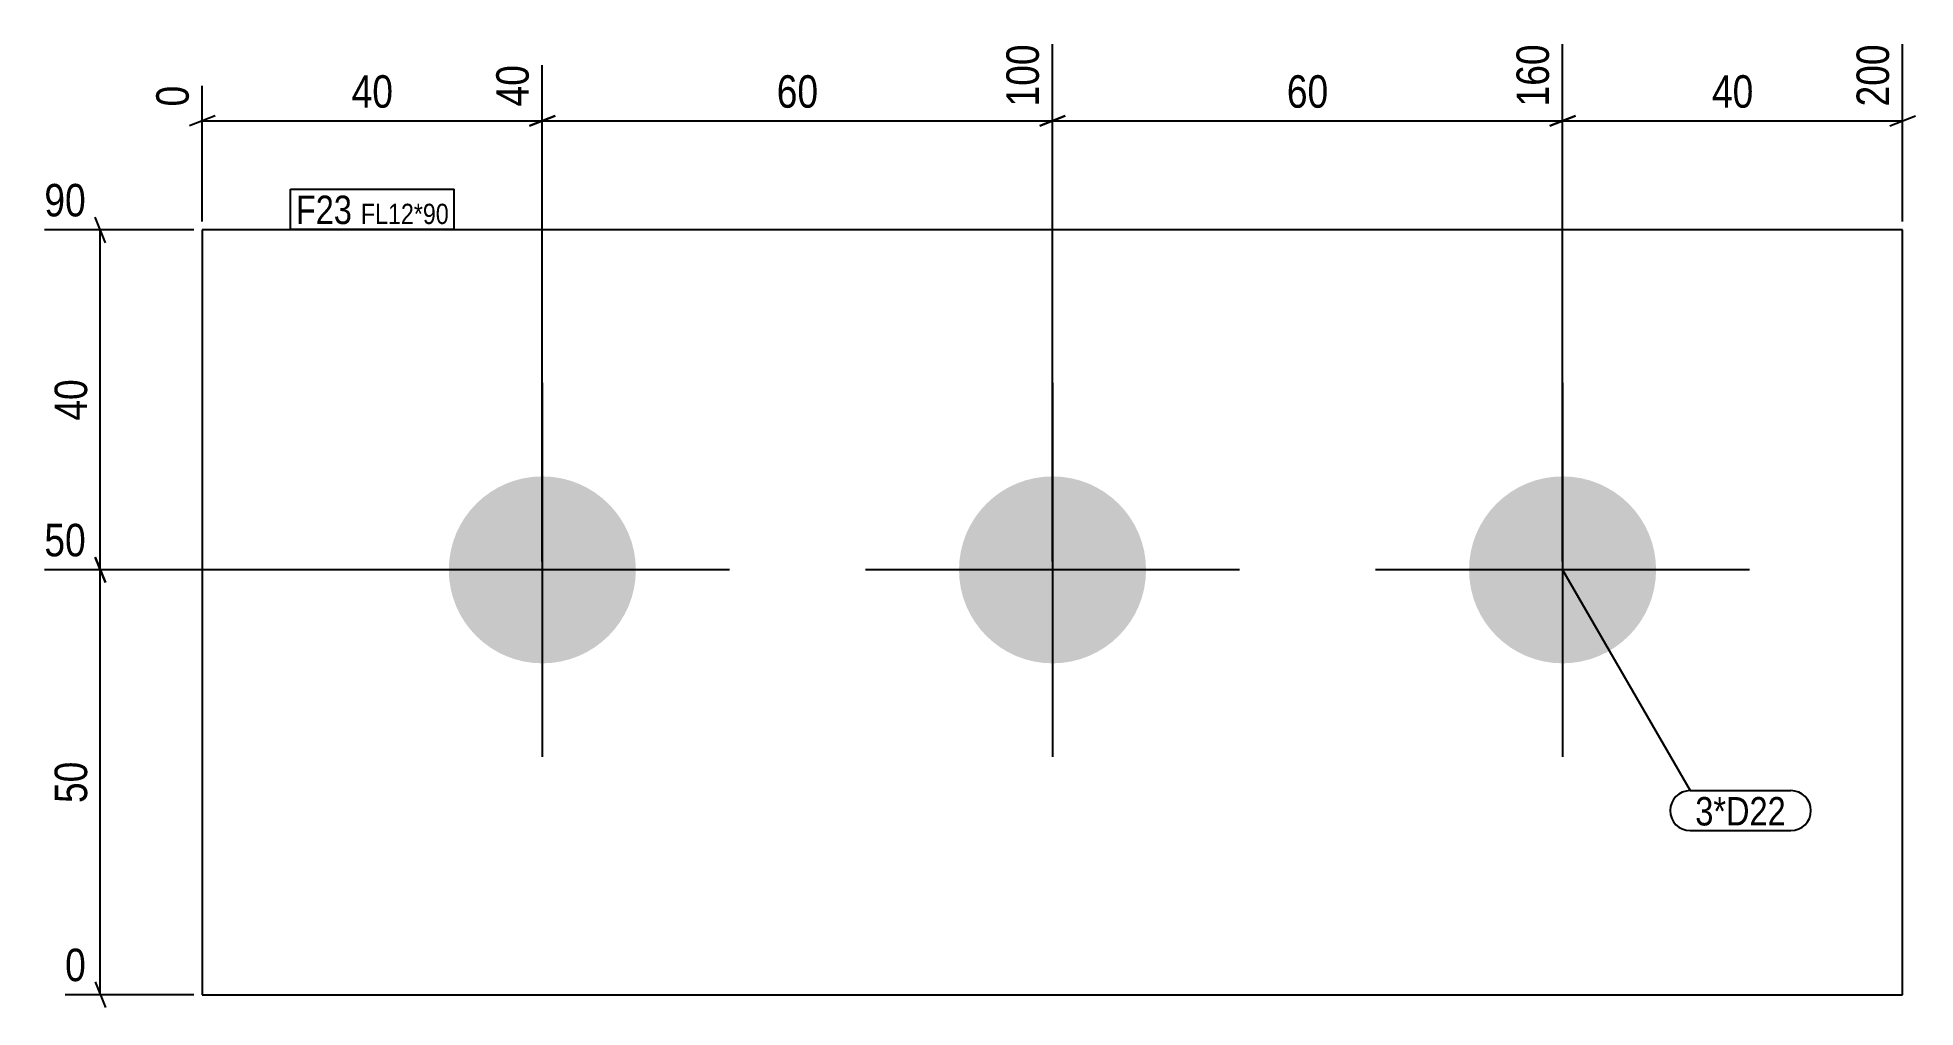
# Model space of a CAD drawing. Header units: millimetres. Extents: x 2 to 223, y 3 to 117.
import ezdxf

# ---------------------------------------------------------------- set-up
doc = ezdxf.new("R2010")
doc.units = ezdxf.units.MM
for name, color, linetype in [('MÅLSÆTNING', 7, 'Continuous'), ('STÅL', 7, 'Continuous'), ('TEKST', 7, 'Continuous')]:
    doc.layers.add(name, color=color, linetype=linetype)
doc.styles.add('Arial Narrow', font='ARIALN.TTF', dxfattribs={"height": 0.2})

msp = doc.modelspace()

# ---------------------------------------------------------------- hatches: boundary and pattern name
at = {"layer": 'STÅL', "linetype": 'Continuous'}
for points in [[(61.57, 43.5, -1), (61.57, 65.5, -1)], [(121.58, 43.5, -1), (121.58, 65.5, -1)], [(181.57, 43.5, -1), (181.57, 65.5, -1)]]:
    msp.add_hatch(color=3, dxfattribs=at).paths.add_polyline_path(points)

# ---------------------------------------------------------------- linework, layer by layer
at = {"layer": 'MÅLSÆTNING', "color": 7, "linetype": 'Continuous'}
for p, q in [((121.58, 55.5), (121.58, 116.35)), ((181.57, 55.5), (181.57, 116.35)), ((181.57, 55.5), (181.57, 116.35)), ((221.57, 95.5), (221.57, 116.35)), ((61.57, 55.5), (61.57, 113.91)), ((61.57, 55.5), (61.57, 113.91)), ((21.57, 95.5), (21.57, 111.47)), ((23.08, 107.94), (20.07, 106.74)), ((21.57, 107.34), (61.57, 107.34)), ((63.08, 107.94), (60.07, 106.74)), ((60.07, 106.74), (63.08, 107.94)), ((61.57, 107.34), (121.58, 107.34)), ((120.07, 106.74), (123.08, 107.94)), ((183.08, 107.94), (180.07, 106.74)), ((180.07, 106.74), (183.08, 107.94)), ((181.57, 107.34), (221.57, 107.34)), ((220.07, 106.74), (223.08, 107.94)), ((10.18, 93), (8.97, 96)), ((20.57, 94.5), (3, 94.5)), ((9.58, 54.5), (9.58, 94.5)), ((8.97, 56), (10.18, 53)), ((10.18, 53), (8.97, 56)), ((60.57, 54.5), (3, 54.5)), ((60.57, 54.5), (3, 54.5)), ((9.58, 4.5), (9.58, 54.5)), ((20.57, 4.5), (5.44, 4.5)), ((8.97, 6), (10.18, 3))]:
    msp.add_line(p, q, dxfattribs=at)
at = {"layer": 'STÅL', "color": 2, "linetype": 'Continuous'}
for p, q in [((221.57, 94.5), (21.57, 94.5)), ((21.57, 94.5), (21.57, 4.5)), ((221.57, 4.5), (221.57, 94.5)), ((21.57, 4.5), (221.57, 4.5))]:
    msp.add_line(p, q, dxfattribs=at)
at = {"layer": 'STÅL', "color": 3, "linetype": 'Continuous'}
for p, q in [((61.57, 76.5), (61.57, 32.5)), ((121.58, 76.5), (121.58, 32.5)), ((181.57, 76.5), (181.57, 32.5)), ((83.58, 54.5), (39.58, 54.5)), ((143.57, 54.5), (99.58, 54.5)), ((203.57, 54.5), (159.57, 54.5))]:
    msp.add_line(p, q, dxfattribs=at)

# ---------------------------------------------------------------- wipeouts: each hides what was drawn before it
at = {"color": 0}
msp.add_wipeout([(207.83, 24.42), (207.83, 27.92), (197.18, 27.92), (197.18, 24.42)], dxfattribs=at).dxf.layer = 'TEKST'

# ---------------------------------------------------------------- next in the draw order: wipeouts: each hides what was drawn before it
at = {"color": 0, "linetype": 'Continuous'}
for points in [[(120.77, 117.15), (115.17, 117.15), (115.17, 108.24), (120.77, 108.24)], [(220.77, 117.15), (215.17, 117.15), (215.17, 108.24), (220.77, 108.24)], [(60.77, 114.71), (55.17, 114.71), (55.17, 108.24), (60.77, 108.24)], [(20.77, 112.27), (15.17, 112.27), (15.17, 108.24), (20.77, 108.24)], [(8.68, 95.3), (8.68, 100.9), (2.2, 100.9), (2.2, 95.3)], [(8.68, 55.3), (8.68, 60.9), (2.2, 60.9), (2.2, 55.3)], [(8.68, 5.3), (8.68, 10.9), (4.64, 10.9), (4.64, 5.3)]]:
    msp.add_wipeout(points, dxfattribs=at).dxf.layer = 'MÅLSÆTNING'
at = {"color": 0}
for points, layer in [([(44.81, 108.09), (44.81, 113.69), (38.34, 113.69), (38.34, 108.09)], 'MÅLSÆTNING'), ([(94.81, 108.09), (94.81, 113.69), (88.34, 113.69), (88.34, 108.09)], 'MÅLSÆTNING'), ([(204.81, 108.09), (204.81, 113.69), (198.34, 113.69), (198.34, 108.09)], 'MÅLSÆTNING'), ([(8.82, 77.74), (3.22, 77.74), (3.22, 71.26), (8.82, 71.26)], 'MÅLSÆTNING'), ([(8.82, 32.74), (3.22, 32.74), (3.22, 26.26), (8.82, 26.26)], 'MÅLSÆTNING'), ([(39.18, 95.2), (39.18, 98.7), (32.58, 98.7), (32.58, 95.2)], 'TEKST'), ([(207.83, 24.42), (207.83, 27.92), (197.18, 27.92), (197.18, 24.42)], 'TEKST')]:
    msp.add_wipeout(points, dxfattribs=at).dxf.layer = layer

# ---------------------------------------------------------------- next in the draw order: linework, layer by layer
at = {"layer": 'MÅLSÆTNING', "color": 7, "linetype": 'Continuous'}
for p, q in [((121.58, 55.5), (121.58, 116.35)), ((123.08, 107.94), (120.07, 106.74)), ((121.58, 107.34), (181.57, 107.34))]:
    msp.add_line(p, q, dxfattribs=at)
at = {"layer": 'TEKST', "color": 7, "linetype": 'Continuous'}
for p, q in [((181.57, 54.5), (196.57, 28.52)), ((196.57, 28.52), (208.43, 28.52)), ((196.57, 23.82), (208.43, 23.82))]:
    msp.add_line(p, q, dxfattribs=at)
for centre, start, end in [((196.57, 26.17), 90, 270), ((208.43, 26.17), 270, 90)]:
    msp.add_arc(centre, 2.35, start, end, dxfattribs=at)

# ---------------------------------------------------------------- next in the draw order: texts
at = {"layer": 'MÅLSÆTNING', "color": 3, "linetype": 'Continuous', "style": 'Arial Narrow'}
for s, height, p in [('100', 3.818, (119.97, 109.04)), ('200', 3.818, (219.97, 109.04)), ('40', 3.818, (59.97, 109.04)), ('0', 3.82, (19.98, 109.04))]:
    msp.add_text(s, height=height, rotation=90.0002, dxfattribs=at).set_placement(p)
at = {"layer": 'MÅLSÆTNING', "color": 3, "style": 'Arial Narrow'}
for s, p in [('40', (39.14, 108.89)), ('60', (89.14, 108.89)), ('40', (199.14, 108.89))]:
    msp.add_text(s, height=3.818, dxfattribs=at).set_placement(p)
at = {"layer": 'MÅLSÆTNING', "color": 3, "linetype": 'Continuous', "style": 'Arial Narrow'}
for s, height, p in [('90', 3.818, (3, 96.1)), ('50', 3.818, (3, 56.1)), ('0', 3.82, (5.44, 6.1))]:
    msp.add_text(s, height=height, dxfattribs=at).set_placement(p)
at = {"layer": 'MÅLSÆTNING', "color": 3, "style": 'Arial Narrow'}
for s, p in [('40', (8.03, 72.06)), ('50', (8.03, 27.06))]:
    msp.add_text(s, height=3.818, rotation=90.0002, dxfattribs=at).set_placement(p)
at = {"layer": 'TEKST', "color": 3, "style": 'Arial Narrow'}
msp.add_text('3*D22', height=3.34, dxfattribs=at).set_placement((197.18, 24.42))

# ---------------------------------------------------------------- next in the draw order: wipeouts: each hides what was drawn before it
at = {"color": 0}
msp.add_wipeout([(39.18, 95.2), (39.18, 98.7), (32.58, 98.7), (32.58, 95.2)], dxfattribs=at).dxf.layer = 'TEKST'

# ---------------------------------------------------------------- next in the draw order: linework, layer by layer
at = {"layer": 'TEKST', "color": 7, "linetype": 'Continuous'}
for p, q in [((31.97, 99.3), (51.19, 99.3)), ((31.97, 94.6), (31.97, 99.3))]:
    msp.add_line(p, q, dxfattribs=at)

# ---------------------------------------------------------------- next in the draw order: texts
at = {"layer": 'TEKST', "color": 3, "style": 'Arial Narrow'}
msp.add_text('F23', height=3.34, dxfattribs=at).set_placement((32.58, 95.2))

# ---------------------------------------------------------------- next in the draw order: wipeouts: each hides what was drawn before it
at = {"color": 0, "linetype": 'Continuous'}
msp.add_wipeout([(180.77, 117.15), (175.17, 117.15), (175.17, 108.24), (180.77, 108.24)], dxfattribs=at).dxf.layer = 'MÅLSÆTNING'
at = {"color": 0}
for points, layer in [([(154.81, 108.09), (154.81, 113.69), (148.34, 113.69), (148.34, 108.09)], 'MÅLSÆTNING'), ([(50.59, 95.2), (50.59, 97.7), (40.23, 97.7), (40.23, 95.2)], 'TEKST')]:
    msp.add_wipeout(points, dxfattribs=at).dxf.layer = layer

# ---------------------------------------------------------------- next in the draw order: texts
at = {"layer": 'MÅLSÆTNING', "color": 3, "linetype": 'Continuous', "style": 'Arial Narrow'}
msp.add_text('160', height=3.818, rotation=90.0002, dxfattribs=at).set_placement((179.97, 109.04))
at = {"layer": 'MÅLSÆTNING', "color": 3, "style": 'Arial Narrow'}
msp.add_text('60', height=3.818, dxfattribs=at).set_placement((149.14, 108.89))

# ---------------------------------------------------------------- next in the draw order: wipeouts: each hides what was drawn before it
at = {"color": 0}
msp.add_wipeout([(50.59, 95.2), (50.59, 97.7), (40.23, 97.7), (40.23, 95.2)], dxfattribs=at).dxf.layer = 'TEKST'

# ---------------------------------------------------------------- next in the draw order: linework, layer by layer
at = {"layer": 'TEKST', "color": 7, "linetype": 'Continuous'}
for p, q in [((51.19, 94.6), (51.19, 99.3)), ((31.97, 94.6), (51.19, 94.6))]:
    msp.add_line(p, q, dxfattribs=at)

# ---------------------------------------------------------------- next in the draw order: texts
at = {"layer": 'TEKST', "color": 3, "style": 'Arial Narrow'}
msp.add_text('FL12*90', height=2.386, dxfattribs=at).set_placement((40.23, 95.2))

doc.saveas('drawing.dxf')
